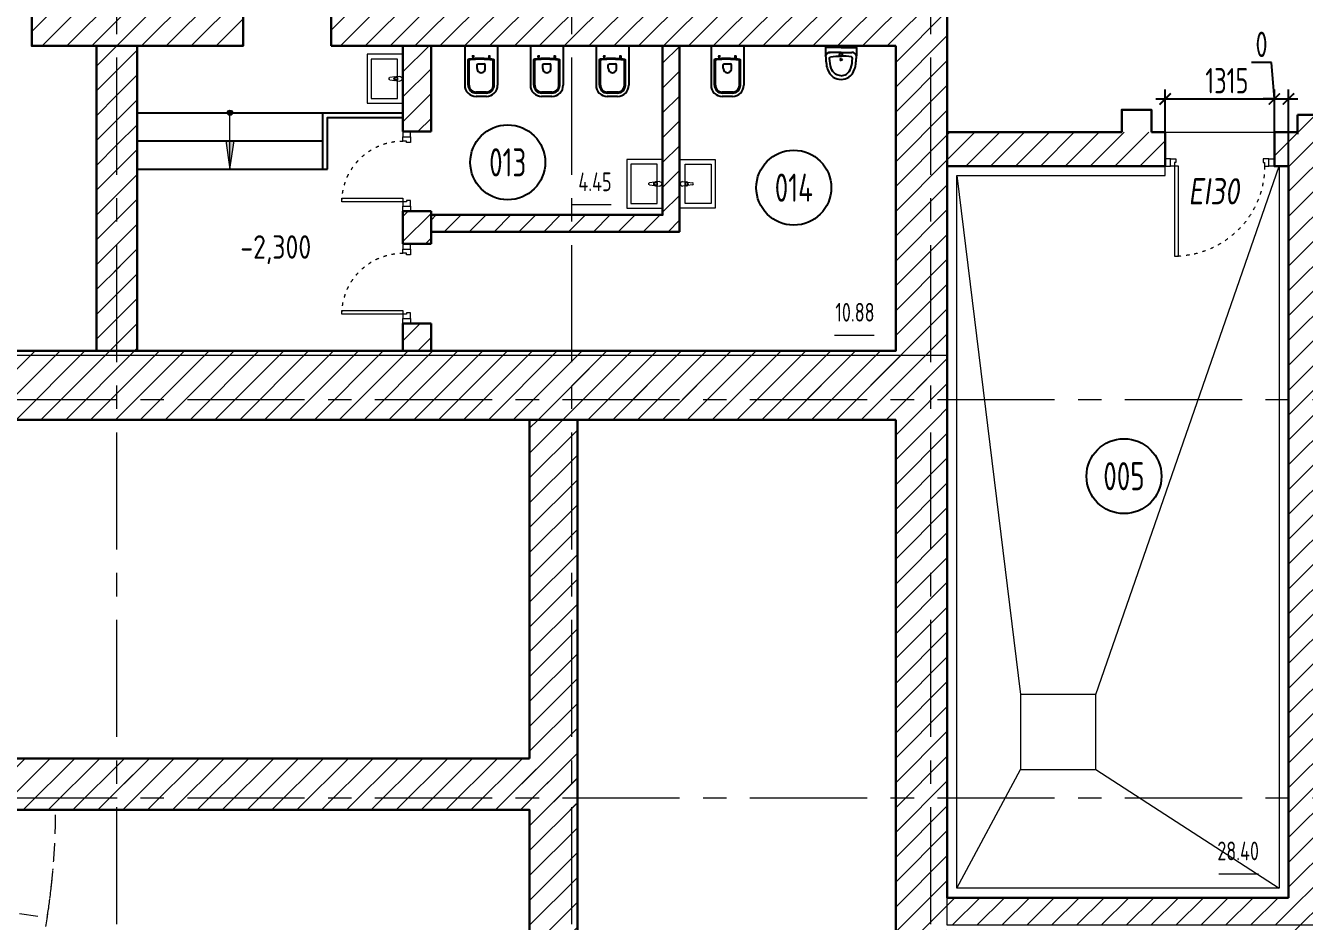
# Model space of a CAD drawing. Header units: millimetres. Extents: x -13407 to 93998, y -3954 to 109271.
# Drawn here: x 41710 to 55350, y 10219 to 19781 of the extents above; entities that cross this region are included whole.
import ezdxf
from ezdxf import colors
from ezdxf.entities.mleader import LeaderData, LeaderLine
from ezdxf.enums import TextEntityAlignment as Align
from ezdxf.math import Vec2, Vec3

# ---------------------------------------------------------------- set-up
doc = ezdxf.new("R2010")
doc.units = ezdxf.units.MM
for name, pattern in [('ACAD_ISO03W100', [30, 12, -18]), ('ADSK_Штриховая_ш2 п1', [3, 2, -1]), ('CENTER', [2, 1.25, -0.25, 0.25, -0.25])]:
    doc.linetypes.add(name, pattern=pattern)
for name, color, linetype, lineweight in [('1 этаж тонкие линии!', 250, 'Continuous', 0), ('_0', 250, 'Continuous', 9), ('_АР ТЕКСТ', 250, 'Continuous', 25), ('АР_Двери', 5, 'Continuous', 18), ('АР_Лестницы', 250, 'Continuous', 15), ('АР_Маркер экспликации', 239, 'Continuous', 13), ('АР_МосжилНии_Стены', 202, 'Continuous', 30), ('АР_Номер помещения', 1, 'Continuous', 25), ('АР_Оси', 193, 'Continuous', 9), ('АР_Отметки', 250, 'Continuous', 15), ('АР_Помещения_площадь', 19, 'Continuous', 9), ('АР_Размеры дверей', 15, 'Continuous', 0), ('АР_тонкая линия', 250, 'Continuous', 0), ('АР_Штриховка монолит', 250, 'Continuous', 9), ('Подвал', 250, 'Continuous', 30)]:
    doc.layers.add(name, color=color, linetype=linetype, lineweight=lineweight)
doc.layers.add('АР_ПБ_Двери', color=7, linetype='Continuous', lineweight=15, true_color=0xdb0000)
doc.layers.add('ТХ_сантехника', color=253, linetype='Continuous')
doc.styles.add('ISOCPEUR', font='isocpeur.ttf', dxfattribs={"width": 0.7})
doc.styles.get("Standard").update_dxf_attribs({"font": 'arial.ttf'})
doc.styles.add('Архитект', font='isocpeur.ttf', dxfattribs={"width": 0.8, "oblique": 8})
doc.dimstyles.new('R_100', dxfattribs={"dimtxt": 270, "dimasz": 120, "dimexe": 100, "dimexo": 0, "dimgap": 60, "dimtad": 1, "dimdec": 0, "dimrnd": 5, "dimzin": 0, "dimdsep": 46, "dimtxsty": 'ISOCPEUR', "dimblk": 'ARCHTICK', "dimcen": 0, "dimdle": 100, "dimclrd": 256, "dimclre": 256, "dimclrt": 256, "dimadec": 0, "dimazin": 0, "dimtfac": 2, "dimtdec": 0, "dimtofl": 0, "dimtmove": 1, "dimatfit": 3, "dimfxl": 1, "dimtvp": 3, "dimtolj": 1, "dimtzin": 0, "dimarcsym": 0})
pattern_1 = [(45, (331452.74, -55205.68), (-132.58252, 132.58252), [])]

# ---------------------------------------------------------------- blocks, each defined once
blk = doc.blocks.new('*U28')
blk.add_lwpolyline([(100, 80), (100, 1040), (140, 1040), (140, 80)], close=True)
for points in [[(0, 0), (0, 80), (55, 80), (55, 0), (0, 0)], [(55, 80), (55, 0), (115, 0), (115, 40), (100, 40), (100, 80), (55, 80)], [(1105, 80), (1105, 0), (1045, 0), (1045, 40), (1060, 40), (1060, 80), (1105, 80)], [(1160, 0), (1160, 80), (1105, 80), (1105, 0), (1160, 0)]]:
    blk.add_lwpolyline(points)
at = {"linetype": 'ACAD_ISO03W100', "ltscale": 3}
blk.add_arc((100, 80), 960, 0, 90, dxfattribs=at)
blk = doc.blocks.new('*U38')
at = {"layer": 'АР_Номер помещения', "color": 7}
blk.add_circle((-16009, 1351), 400, dxfattribs=at)
at = {"layer": 'АР_Помещения_площадь', "color": 7}
blk.add_line((-14575, -2895), (-14997, -2895), dxfattribs=at)
at = {"color": 7, "style": 'ISOCPEUR', "width": 0.7, "flags": 1}
blk.add_attdef('КАТЕГОРИЯ', (-499, -2092), '', height=250, dxfattribs=at)
at = {"layer": 'АР_Номер помещения', "color": 7, "style": 'ISOCPEUR', "width": 0.7}
blk.add_attdef('НОМЕР_ПОМЕЩЕНИЯ', text='', height=300, dxfattribs=at).set_placement((-16009, 1351), align=Align.MIDDLE_CENTER)
at = {"layer": 'АР_Помещения_площадь', "color": 7, "lineweight": 30, "width": 0.7, "flags": 104}
blk.add_attdef('ИМЯ_ПОМЕЩЕНИЯ', text='', height=100, dxfattribs=at).set_placement((158, 1217), align=Align.MIDDLE_CENTER)
at = {"layer": 'АР_Помещения_площадь', "color": 7, "style": 'ISOCPEUR', "width": 0.7}
blk.add_attdef('ПЛОЩАДЬ_ПОМЕЩЕНИЯ', text='', height=200, dxfattribs=at).set_placement((-14570, -2649), align=Align.MIDDLE_RIGHT)
blk = doc.blocks.new('*U39')
at = {"layer": 'АР_Номер помещения', "color": 7}
blk.add_circle((-5419, 417), 400, dxfattribs=at)
at = {"layer": 'АР_Помещения_площадь', "color": 7}
blk.add_line((-4562, -1159), (-4985, -1159), dxfattribs=at)
at = {"color": 7, "style": 'ISOCPEUR', "width": 0.7, "flags": 1}
blk.add_attdef('КАТЕГОРИЯ', (-499, -2092), '', height=250, dxfattribs=at)
at = {"layer": 'АР_Номер помещения', "color": 7, "style": 'ISOCPEUR', "width": 0.7}
blk.add_attdef('НОМЕР_ПОМЕЩЕНИЯ', text='', height=300, dxfattribs=at).set_placement((-5419, 417), align=Align.MIDDLE_CENTER)
at = {"layer": 'АР_Помещения_площадь', "color": 7, "lineweight": 30, "width": 0.7, "flags": 104}
blk.add_attdef('ИМЯ_ПОМЕЩЕНИЯ', text='', height=100, dxfattribs=at).set_placement((158, 1217), align=Align.MIDDLE_CENTER)
at = {"layer": 'АР_Помещения_площадь', "color": 7, "style": 'ISOCPEUR', "width": 0.7}
blk.add_attdef('ПЛОЩАДЬ_ПОМЕЩЕНИЯ', text='', height=200, dxfattribs=at).set_placement((-4558, -913), align=Align.MIDDLE_RIGHT)
blk = doc.blocks.new('*U40')
at = {"layer": 'АР_Номер помещения', "color": 7}
blk.add_circle((-8453, 2788), 400, dxfattribs=at)
at = {"layer": 'АР_Помещения_площадь', "color": 7}
blk.add_line((-7351, 2334), (-7773, 2334), dxfattribs=at)
at = {"color": 7, "style": 'ISOCPEUR', "width": 0.7, "flags": 1}
blk.add_attdef('КАТЕГОРИЯ', (-499, -2092), '', height=250, dxfattribs=at)
at = {"layer": 'АР_Номер помещения', "color": 7, "style": 'ISOCPEUR', "width": 0.7}
blk.add_attdef('НОМЕР_ПОМЕЩЕНИЯ', text='', height=300, dxfattribs=at).set_placement((-8453, 2788), align=Align.MIDDLE_CENTER)
at = {"layer": 'АР_Помещения_площадь', "color": 7, "style": 'ISOCPEUR', "width": 0.7}
blk.add_attdef('ПЛОЩАДЬ_ПОМЕЩЕНИЯ', text='', height=200, dxfattribs=at).set_placement((-7346, 2580), align=Align.MIDDLE_RIGHT)
at = {"layer": 'АР_Помещения_площадь', "color": 7, "lineweight": 30, "width": 0.7, "flags": 104}
blk.add_attdef('ИМЯ_ПОМЕЩЕНИЯ', text='', height=100, dxfattribs=at).set_placement((158, 1217), align=Align.MIDDLE_CENTER)
blk = doc.blocks.new('*U7')
h = blk.add_hatch(color=256)
h.dxf.hatch_style = 1
edge = h.paths.add_edge_path()
edge.add_arc((0, 0), 27.6, 359.64, 719.64)
h = blk.add_hatch(color=256)
h.dxf.hatch_style = 1
h.paths.add_polyline_path([(300, -44), (300, 44), (600, 0)])
blk.add_line((600, 0), (0, 0))
blk.add_lwpolyline([(300, 44), (300, -44), (600, 0), (300, 44)])
blk.add_circle((0, 0), 27.6)
blk = doc.blocks.new('*U42')
for points in [[(0, 0), (0, -80), (55, -80), (55, 0), (0, 0)], [(55, -80), (55, 0), (115, 0), (115, -40), (100, -40), (100, -80), (55, -80)], [(795, -80), (795, 0), (735, 0), (735, -40), (750, -40), (750, -80), (795, -80)], [(850, 0), (850, -80), (795, -80), (795, 0), (850, 0)]]:
    blk.add_lwpolyline(points)
blk.add_lwpolyline([(100, -80), (100, -730), (140, -730), (140, -80)], close=True)
at = {"linetype": 'ACAD_ISO03W100', "ltscale": 3}
blk.add_arc((100, -80), 650, 270, 0, dxfattribs=at)
blk = doc.blocks.new('_DotSmall')
at = {"color": 0, "linetype": 'ByBlock', "const_width": 0.5}
blk.add_lwpolyline([(-0.0625, 0, 1), (0.0625, 0, 1)], format="xyb", close=True, dxfattribs=at)
blk = doc.blocks.new('унитаз поликлиники')
for p, q in [((0, 175), (0, -175)), ((0, 175), (420, 175)), ((420, 139), (150, 139)), ((126, 87), (100, 87)), ((112, 73), (112, 100)), ((420, 129), (157, 129)), ((192, -34), (192, 34)), ((242, 44), (202, 44)), ((494, 57), (494, -57)), ((504, 55), (504, -55)), ((540, 55), (540, -55)), ((126, -87), (99, -86)), ((112, -73), (112, -100)), ((420, -129), (155, -129)), ((242, -44), (202, -44)), ((0, -175), (420, -175)), ((420, -139), (148, -139))]:
    blk.add_line(p, q)
for centre, radius, start, end in [((420, 55), 120, 0, 90), ((420, 55), 83.5, 359.8619, 90.3335), ((242, 0), 43.7, 270, 90), ((420, 55), 74, 0, 90), ((420, -55), 120, 270, 0), ((420, -55), 84, 270, 0), ((420, -55), 74, 270, 358.4018)]:
    blk.add_arc(centre, radius, start, end)
at = {"extrusion": (0, 0, -1)}
for centre, major_axis, ratio, start_param, end_param in [((150, 127), (-5.6, -10.5), 0.821373, 1.269211, 2.570669), ((112, 87), (3.55, 3.55), 1, 5.504025, 11.78721), ((1158, 0), (-731, -726), 0.993775, 0.659849, 0.910919), ((984, 0), (-23, -941), 0.89728, 1.422258, 1.677847), ((154, 120), (-5.61, -7.72), 0.798093, 1.232924, 2.686723), ((148, -127), (5.4, -10.4), 0.836443, 0.56114, 1.877577), ((155, -117), (5.3, -10.4), 0.842984, 0.549902, 1.8819), ((202, -33), (4.12, -9.49), 0.964797, 0.42926, 1.943413)]:
    blk.add_ellipse(centre, major_axis=major_axis, ratio=ratio, start_param=start_param, end_param=end_param, dxfattribs=at)
for centre, major_axis, ratio, start_param, end_param in [((202, 33), (4.12, 9.49), 0.964797, 0.42926, 1.943413), ((112, -87), (3.54, -3.55), 1, 5.504025, 11.78721)]:
    blk.add_ellipse(centre, major_axis=major_axis, ratio=ratio, start_param=start_param, end_param=end_param)
blk = doc.blocks.new('Из_буфера27431')
at = {"linetype": 'Continuous', "lineweight": 5}
for p, q in [((-139, 11), (-86, 18)), ((-139, 11), (-86, 18)), ((-76, 21), (-34, 25)), ((-76, 21), (-34, 25)), ((-59, 14), (-74, 14)), ((-59, 14), (-74, 14)), ((-59, -14), (-59, 14)), ((-59, -14), (-59, 14)), ((-86, -18), (-139, -11)), ((-86, -18), (-139, -11)), ((-34, -25), (-76, -21)), ((-34, -25), (-76, -21)), ((-74, -14), (-59, -14)), ((-74, -14), (-59, -14))]:
    blk.add_line(p, q, dxfattribs=at)
for points in [[(0, -260), (-380, -260), (-380, 260), (0, 260)], [(-59, -210), (-339, -210), (-339, 210), (-59, 210)], [(-59, -210), (-339, -210), (-339, 210), (-59, 210)]]:
    blk.add_lwpolyline(points, close=True, dxfattribs=at)
for centre, radius, start, end in [((-137, 0), 11.2, 97.1389, 262.8611), ((-137, 0), 11.2, 97.1389, 262.8611), ((-74, 0), 21.1, 122.771, 237.229), ((-74, 0), 21.1, 122.771, 237.229), ((-74, 0), 13.6, 90, 270), ((-74, 0), 13.6, 90, 270), ((-74, 0), 21.1, 95.1696, 122.771), ((-74, 0), 21.1, 95.1696, 122.771), ((-34, 0), 25, 270, 90), ((-34, 0), 25, 270, 90), ((-74, 0), 21.1, 237.229, 264.8304), ((-74, 0), 21.1, 237.229, 264.8304)]:
    blk.add_arc(centre, radius, start, end, dxfattribs=at)
blk = doc.blocks.new('Писуар')
for points in [[(0, 53), (116, 53, 0.328868), (164, 90, 0.066999), (145, 234, 0.172209), (82, 318, 0.143285), (0, 342, 0.143285), (-82, 318, 0.172209), (-145, 234, 0.066999), (-164, 90)], [(-58, 286, 0.137396), (-106, 222)], [(58, 286, -0.137396), (106, 222)], [(-164, 90, 0.328868), (-116, 53, 8)], [(0, 93, 0.419996), (-16, 77, 0.151492), (-11, 66), (0, 66)], [(0, 93, -0.419996), (16, 77, -0.151492), (11, 66), (0, 66)]]:
    blk.add_lwpolyline(points, format="xyb")
for points in [[(0, 0), (-164, 0), (-164, 90)], [(0, 53), (-116, 53)], [(0, 0), (164, 0), (164, 90)]]:
    blk.add_lwpolyline(points)
blk.add_lwpolyline([(-21, 0), (21, 0), (21, -16), (-21, -16)], close=True)
for centre, radius, start, end in [((0, 187), 115, 90, 120.5102), ((282, 110), 404, 163.8712, 178.9693), ((3, 912), 819, 262.0158, 269.8149)]:
    blk.add_arc(centre, radius, start, end)
at = {"extrusion": (0, 0, -1)}
for centre, radius, start, end in [((0, 187), 115, 90, 120.5102), ((282, 110), 404, 163.8712, 178.9693), ((3, 912), 819, 262.0158, 269.8149)]:
    blk.add_arc(centre, radius, start, end, dxfattribs=at)
for points in [[(-11, 132), (-11, 138), (-5, 138), (0, 138)], [(11, 132), (11, 138), (5, 138), (0, 138)], [(0, 122), (-5, 122), (-11, 127), (-11, 132)], [(0, 122), (5, 122), (11, 127), (11, 132)], [(164, 90), (159, 69), (138, 53), (116, 53)]]:
    blk.add_open_spline(points, degree=3)
for points, start_tangent, end_tangent in [([(-122, 117), (-111, 101)], (0.014037, -0.999901), (0.974129, -0.225992)), ([(122, 117), (111, 101)], (-0.014037, -0.999901), (-0.974129, -0.225992))]:
    blk.add_spline(points, degree=3, dxfattribs=dict(start_tangent=start_tangent, end_tangent=end_tangent))
blk = doc.blocks.new('_ArchTick')
at = {"color": 0, "linetype": 'ByBlock', "const_width": 0.15}
blk.add_lwpolyline([(-0.5, -0.5), (0.5, 0.5)], dxfattribs=at)
blk = doc.blocks.new('*D140')
at = {"layer": 'АР_Размеры дверей', "lineweight": -2, "ltscale": 100, "transparency": 16777216}
for p, q in [((53865, 18642), (53865, 19097)), ((55180, 18279), (55180, 19097)), ((53765, 18997), (55280, 18997))]:
    blk.add_line(p, q, dxfattribs=at)
at = {"layer": 'АР_Размеры дверей', "lineweight": -2, "ltscale": 100, "transparency": 16777216, "xscale": 120, "yscale": 120, "zscale": 120, "rotation": 180}
blk.add_blockref('_ArchTick', (53865, 18997), dxfattribs=at)
at = {"layer": 'АР_Размеры дверей', "lineweight": -2, "ltscale": 100, "transparency": 16777216, "xscale": 120, "yscale": 120, "zscale": 120}
blk.add_blockref('_ArchTick', (55180, 18997), dxfattribs=at)
at = {"layer": 'АР_Размеры дверей', "ltscale": 100, "transparency": 16777216, "insert": (54523, 19192), "char_height": 270, "attachment_point": 5, "style": 'ISOCPEUR'}
blk.add_mtext('\\A1;1315', dxfattribs=at)
blk = doc.blocks.new('*D141')
at = {"layer": 'АР_Размеры дверей', "lineweight": -2, "ltscale": 100, "transparency": 16777216}
for p, q in [((55000, 19385), (54786, 19385)), ((55030, 18997), (55000, 19385)), ((55030, 18642), (55030, 19097)), ((55030, 18279), (55030, 19097)), ((55030, 18997), (54910, 18997)), ((55030, 18997), (55150, 18997))]:
    blk.add_line(p, q, dxfattribs=at)
at = {"layer": 'АР_Размеры дверей', "lineweight": -2, "ltscale": 100, "transparency": 16777216, "xscale": 120, "yscale": 120, "zscale": 120}
blk.add_blockref('_ArchTick', (55030, 18997), dxfattribs=at)
at = {"layer": 'АР_Размеры дверей', "lineweight": -2, "ltscale": 100, "transparency": 16777216, "xscale": 120, "yscale": 120, "zscale": 120, "rotation": 180}
blk.add_blockref('_ArchTick', (55030, 18997), dxfattribs=at)
at = {"layer": 'АР_Размеры дверей', "ltscale": 100, "transparency": 16777216, "insert": (54893, 19580), "char_height": 270, "attachment_point": 5, "style": 'ISOCPEUR'}
blk.add_mtext('\\A1;0', dxfattribs=at)

msp = doc.modelspace()

# ---------------------------------------------------------------- hatches: boundary and pattern name
at = {"layer": 'АР_Штриховка монолит', "ltscale": 100}
h = msp.add_hatch(dxfattribs=at)
h.set_pattern_fill('ANSI31', color=256, scale=1500)
h.set_pattern_definition(pattern_1)
h.paths.add_polyline_path([(42685, 20502.2), (42399.5, 20502.2), (42399.5, 20143.1), (42685, 20143.1)])
h.paths.add_polyline_path([(42970.5, 20502.2), (42685, 20502.2), (42685, 20143.1), (42970.5, 20143.1)])
h.paths.add_polyline_path([(42685, 20143.1), (42295.2, 20143.1), (41775.5, 20143.1), (41775.5, 19960), (42685, 19960)])
h.paths.add_polyline_path([(42685, 19960), (41775.5, 19960), (41775.5, 19563.6), (42685, 19563.6)])
h.paths.add_polyline_path([(44029.3, 19960), (42685, 19960), (42685, 19563.6), (42796.4, 19563.6), (44029.3, 19563.6)])
h.paths.add_polyline_path([(44029.3, 20143.1), (42685, 20143.1), (42685, 19960), (44029.3, 19960)])
h.paths.add_polyline_path([(42685, 19563.6), (42466.1, 19563.6), (42466.1, 17151.6), (42683.5, 17151.6)])
h.paths.add_polyline_path([(42900.8, 19563.6), (42685, 19563.6), (42683.5, 17094.8), (42900.8, 17094.8)])
h.paths.add_polyline_path([(47535, 20143.1), (44969.3, 20143.1), (44969.3, 19960), (47535, 19960)])
h.paths.add_polyline_path([(47535, 19960), (44969.3, 19960), (44969.3, 19563.6), (47535, 19563.6)])
h.paths.add_polyline_path([(51365, 20203.6), (50990.4, 20203.6), (50990.4, 20143.1), (47535, 20143.1), (47535, 19960), (51365, 19960)])
h.paths.add_polyline_path([(51365, 19960), (47535, 19960), (47535, 19563.6), (50990.4, 19563.6), (50990.4, 16308.9), (47535, 16308.9), (47535, 15790), (51365, 15790)])
h.paths.add_polyline_path([(48510.1, 20547.2), (48093.2, 20547.2), (48093.2, 20143.1), (48510.1, 20143.1)])
h.paths.add_polyline_path([(51541.2, 19960), (51365, 19960), (51365, 15790), (51541.2, 15790)])
h.paths.add_polyline_path([(51541.2, 20203.6), (51365, 20203.6), (51365, 19960), (51541.2, 19960)])
h = msp.add_hatch(dxfattribs=at)
h.set_pattern_fill('ANSI31', color=256, scale=1500)
h.set_pattern_definition([(45, (334647.98, -63562.75), (-132.58252, 132.58252), [])])
h.paths.add_polyline_path([(46034.5, 19563.6), (45734.5, 19563.6)])
h.paths.add_polyline_path([(46034.5, 19563.6), (45734.5, 19563.6), (45734.5, 18648.4), (46034.5, 18648.4)])
h = msp.add_hatch(dxfattribs=at)
h.set_pattern_fill('ANSI31', color=256, scale=1500)
h.set_pattern_definition([(45, (346742.01, -55205.68), (-132.58252, 132.58252), [])])
h.paths.add_polyline_path([(48684.5, 19563.6), (48504.5, 19563.6), (48504.5, 17760.7), (47535, 17760.7), (47535, 17580.7), (48684.5, 17580.7)])
h.paths.add_polyline_path([(47535, 17760.7), (46034.5, 17760.7), (46034.5, 17580.7), (47535, 17580.7)])
h = msp.add_hatch(dxfattribs=at)
h.set_pattern_fill('ANSI31', color=256, scale=1500)
h.set_pattern_definition(pattern_1)
h.paths.add_polyline_path([(47595.1, 15574), (47085.1, 15574), (47085.1, 11959.4), (42685, 11959.4), (42685, 11540), (47595.1, 11540)])
h.paths.add_polyline_path([(51541.2, 15574), (47587.5, 15574), (50990.4, 15574), (50990.4, 11540), (51541.2, 11540)])
h.paths.add_polyline_path([(51365, 11540), (50990.4, 11540), (50990.4, 9510), (51365, 9510)])
h.paths.add_polyline_path([(51541.2, 9510), (50990.4, 9510), (50990.4, 6515.2), (51541.2, 6515.2)])
h.paths.add_polyline_path([(47535, 9510), (47085.1, 9510), (47085.1, 6005.2), (47535, 6005.2)])
h.paths.add_polyline_path([(47595.1, 11540), (42685, 11540), (42685, 11408.8), (47085.1, 11408.8), (47085.1, 9510), (47595.1, 9510)])
h.paths.add_polyline_path([(51365, 6250), (47535, 6250), (47535, 6005.2), (51365, 6005.2)])
h.paths.add_polyline_path([(51365, 6515.2), (47595.1, 6515.2), (47595.1, 9510), (47535, 9510), (47535, 6250), (51365, 6250)])
h.paths.add_polyline_path([(55515, 9510), (55179.8, 9510), (55179.8, 6515.2), (51365, 6515.2), (51365, 6250), (55515, 6250)])
h.paths.add_polyline_path([(55515, 6250), (51365, 6250), (51365, 6005.2), (55135.7, 6005.2), (55135.7, 3393.2), (55254.6, 3393.2), (55254.6, 3458.2), (55515, 3458.2)])
h.paths.add_polyline_path([(55515, 11540), (55179.8, 11540), (55179.8, 10473.1), (51541.2, 10473.1), (51541.2, 11540), (51365, 11540), (51365, 9510), (51541.2, 9510), (51541.2, 10178.8), (55179.8, 10178.8), (55179.8, 9510), (55515, 9510)])
h.paths.add_polyline_path([(60058, 10473.1), (55676.6, 10473.1), (55676.6, 11540), (55515, 11540), (55515, 9510), (55676.6, 9510), (55676.6, 10178.8), (60058, 10178.8)])
h.paths.add_polyline_path([(55515, 15790), (55179.8, 15790), (55179.8, 11540), (55515, 11540)])
h.paths.add_polyline_path([(55676.6, 15790), (55515, 15790), (55515, 11540), (55676.6, 11540)])
h.paths.add_polyline_path([(55676.6, 18826.8), (55275, 18826.8), (55275, 18641.6), (55030.3, 18641.6), (55030.3, 18279.4), (55179.8, 18279.4), (55179.8, 15790), (55676.5, 15790.1)])
h.paths.add_polyline_path([(53865.3, 18641.6), (51541.2, 18641.6), (51541.2, 18279.4), (53865.3, 18279.4)])
h.paths.add_polyline_path([(55921.5, 18641.6), (55676.6, 18641.6), (55676.6, 18281.1), (55921.5, 18281.1)])
h.paths.add_polyline_path([(62165, 10880.2), (61570.7, 10880.2), (61570.7, 9510), (62165, 9510)])
h.paths.add_polyline_path([(62165, 9510), (61570.7, 9510), (61570.7, 8553.4), (62165, 8552.9)])
h.paths.add_polyline_path([(68741.6, 9510), (68231.8, 9510), (68231.8, 8269.4), (68622.9, 8269.4), (68622.9, 8204.4), (68741.6, 8204.4)])
h.paths.add_polyline_path([(68741.6, 9814.3), (68415, 9814.3), (68415, 9510), (68741.6, 9510)])
h.paths.add_polyline_path([(58948.8, 18281.1), (58948.8, 18641.6), (57122.2, 18641.6), (57122.2, 18281.1)])
h.paths.add_polyline_path([(60149.5, 18641.6), (60149.5, 18281.1), (61575.5, 18281.1), (61575.5, 18641.6)])
h.paths.add_polyline_path([(65089.9, 9510), (65089.9, 9814.3), (62318.3, 9814.3), (62318.3, 10880.2), (62165, 10880.2), (62165, 9510)])
h.paths.add_polyline_path([(66789.9, 9814.4), (66789.9, 9304.4), (68415, 9304.3), (68415, 9814.3)])
h.paths.add_polyline_path([(65089.9, 9304.3), (65089.9, 9510), (62165, 9510), (62165, 8552.9), (62318.3, 8552.8), (62318.3, 9304.3)])
h.paths.add_polyline_path([(56817.4, 6250), (56817.4, 6790.8), (55671.6, 6790.8), (55671.6, 9510), (55515, 9510), (55515, 6250)])
h.paths.add_polyline_path([(57917.4, 6790.8), (57917.4, 6250), (62319.1, 6249.9), (62319.3, 7386), (61570.9, 7386.2), (61570.7, 6790.8)])
h.paths.add_polyline_path([(57917.4, 6250), (57917.4, 5851.3), (56817.4, 5851.3), (56817.4, 6250), (55515, 6250), (55515, 3458.2), (55676.6, 3458.2), (55676.6, 5851.3), (62318.4, 5851.2), (62318.4, 6249.9)])
h = msp.add_hatch(dxfattribs=at)
h.set_pattern_fill('ANSI31', color=256, scale=1500)
h.set_pattern_definition([(45, (334647.98, -65902.21), (-132.58252, 132.58252), [])])
h.paths.add_polyline_path([(46034.5, 17798.4), (45734.5, 17798.4), (45734.5, 17450.5), (46034.5, 17450.5)])
h.paths.add_polyline_path([(46034.5, 16600.5), (45734.5, 16600.5), (45734.5, 16308.9), (46034.5, 16308.9)])
h = msp.add_hatch(dxfattribs=at)
h.set_pattern_fill('ANSI31', color=256, scale=1500)
h.set_pattern_definition(pattern_1)
h.paths.add_polyline_path([(21114.3, 17406.8), (20534.6, 17406.8), (20534.6, 15790), (21120, 15790), (21120, 16309.1), (21114.3, 16309.1)])
h.paths.add_polyline_path([(21120, 15790), (20534.6, 15790), (20534.6, 6644.6), (15521.9, 6644.6), (15521.9, 6005.2), (21120, 6005.2)])
h.paths.add_polyline_path([(25575, 16309.1), (21120, 16309.1), (21120, 15790), (25575, 15790)])
h.paths.add_polyline_path([(25575, 15790), (21120, 15790), (21120, 6005.2), (21265.7, 6005.2), (21265.7, 11408.8), (47582.5, 11408.8), (47595.1, 11959.4), (21265.7, 11959.4), (21265.7, 15574), (25575, 15574)])
h.paths.add_polyline_path([(51541.2, 16309), (32493.8, 16309), (32493.8, 16309), (28853.4, 16309), (28856.5, 16309.1), (28862.5, 16309.1), (28845.5, 16309.1), (25575, 16309.1), (25575, 15790), (51541.2, 15790)])
h.paths.add_polyline_path([(28408.8, 16309.1), (28857.3, 16309.1)], flags=16)
h.paths.add_polyline_path([(51541.2, 15790), (25575, 15790), (25575, 15574), (51541.2, 15574)])
h = msp.add_hatch(dxfattribs=at)
h.set_pattern_fill('ANSI31', color=256, scale=1500)
h.set_pattern_definition(pattern_1)
h.paths.add_polyline_path([(42683.5, 17213.6), (42466.1, 17213.6), (42466.1, 16308.9), (42685, 16308.9)])
h.paths.add_polyline_path([(42900.8, 17213.6), (42683.5, 17213.6), (42685, 16308.9), (42900.8, 16308.9)])

# ---------------------------------------------------------------- linework, layer by layer
at = {"ltscale": 100}
for p, q in [((42900.8, 18849.4), (45734.5, 18849.4)), ((42900.8, 18549.4), (44880.1, 18549.4)), ((42900.8, 18249.4), (44930.1, 18249.4))]:
    msp.add_line(p, q, dxfattribs=at)
for points in [[(44880.1, 18249.4), (44880.1, 18849.4)], [(44930.1, 18249.4), (44930.1, 18799.4), (45734.5, 18799.4)]]:
    msp.add_lwpolyline(points, dxfattribs=at)
at = {"layer": '1 этаж тонкие линии!', "color": 7, "ltscale": 100, "transparency": 33554559}
msp.add_lwpolyline([(55079.8, 18279.4), (55079.8, 10573.1), (51641.2, 10573.1), (51641.2, 18179.4), (53865.3, 18179.4), (53865.3, 18319.4), (53865.3, 18319.4)], dxfattribs=at)
at = {"layer": '_0', "ltscale": 100}
msp.add_lwpolyline([(47595.1, 15574), (50990.4, 15574), (50990.4, 6515.2), (47595.1, 6515.2)], close=True, dxfattribs=at)
at = {"layer": 'АР_МосжилНии_Стены', "ltscale": 100}
for p, q in [((44969.3, 19563.6), (44969.3, 20143.1)), ((50990.4, 19563.6), (44969.3, 19563.6)), ((45734.5, 19563.6), (45734.5, 18648.4)), ((46034.5, 19563.6), (46034.5, 18648.4)), ((55671.6, 18826.8), (55275, 18826.8)), ((55275, 18826.8), (55275, 18621.3)), ((45734.5, 18648.4), (46034.5, 18648.4)), ((55179.8, 18279.4), (55179.8, 10473.1)), ((45734.5, 17798.4), (45734.5, 17450.5)), ((45734.5, 17798.4), (46034.5, 17798.4)), ((46034.5, 17798.4), (46034.5, 17450.5)), ((45734.5, 17450.5), (46034.5, 17450.5)), ((45734.5, 16600.5), (45734.5, 16308.9)), ((45734.5, 16600.5), (46034.5, 16600.5)), ((46034.5, 16600.5), (46034.5, 16308.9)), ((21265.7, 15574), (50990.4, 15574)), ((47595.1, 15574), (47085.1, 15574)), ((47085.1, 15574), (47085.1, 11959.4)), ((47595.1, 6515.2), (47595.1, 15574)), ((50990.4, 15574), (50990.4, 6515.2)), ((47085.1, 11959.4), (21265.7, 11959.4)), ((55179.8, 10473.1), (51541.2, 10473.1))]:
    msp.add_line(p, q, dxfattribs=at)
for points in [[(51541.2, 10473.1), (51541.2, 20203.6), (50990.4, 20203.6), (50990.4, 20143.1)], [(50990.4, 19563.6), (50990.4, 16308.9), (21114.3, 16309.1), (21114.3, 17406.8)], [(42466.1, 17206.6), (42466.1, 19563.6), (42900.8, 19563.6), (42900.8, 17215.1)], [(46034.5, 17580.7), (48684.5, 17580.7), (48684.5, 19563.6)], [(46034.5, 17760.7), (48504.5, 17760.7), (48504.5, 19563.6)], [(53718, 18641.6), (53718, 18881.6), (53401.5, 18881.6), (53401.5, 18641.6)], [(53718, 18641.6), (53865.3, 18641.6), (53865.3, 18279.4), (51541.2, 18279.4)], [(51541.2, 18641.6), (53401.5, 18641.6)], [(55179.8, 18279.4), (55030.3, 18279.4), (55030.3, 18641.6), (55275, 18641.6)], [(42900.8, 17213.6), (42900.8, 16308.9), (42466.1, 16308.9), (42466.1, 17213.6)], [(35750.4, 11408.8), (47085.1, 11408.8), (47085.1, 6005.2), (55135.7, 6005.2), (55135.7, 3393.2)]]:
    msp.add_lwpolyline(points, dxfattribs=at)
msp.add_lwpolyline([(41775.5, 20143.1), (44029.3, 20143.1), (44029.3, 19563.6), (41775.5, 19563.6)], close=True, dxfattribs=at)
at = {"layer": 'АР_Оси', "linetype": 'CENTER', "ltscale": 1000}
for p, q in [((42685, -1811.3), (42685, 32546.2)), ((47535, -1811.3), (47535, 32496.2)), ((51365, -1811.3), (51365, 32496.2)), ((-12563.8, 15790), (71033.4, 15790)), ((-12563.8, 11540), (71033.4, 11540))]:
    msp.add_line(p, q, dxfattribs=at)
at = {"layer": 'АР_тонкая линия', "ltscale": 500}
msp.add_line((53865.3, 18641.6), (55030.3, 18641.6), dxfattribs=at)
at = {"layer": 'АР_тонкая линия', "linetype": 'ADSK_Штриховая_ш2 п1', "ltscale": 100}
msp.add_line((41348.1, 10351.5), (41940.9, 10260), dxfattribs=at)
for start, end in [(351.22257, 359.81804), (196.26308, 355.13934)]:
    msp.add_arc((34342.8, 11433.2), 7688.1, start, end, dxfattribs=at)
at = {"layer": 'Подвал', "lineweight": 13, "ltscale": 500}
for p, q in [((53124.1, 12642.5), (55079.8, 18279.4)), ((51641.2, 18179.4), (52322.5, 12642.5)), ((51641.2, 10573.1), (52322.5, 11840.8)), ((53124.1, 11840.8), (55079.8, 10573.1))]:
    msp.add_line(p, q, dxfattribs=at)
msp.add_lwpolyline([(16761.8, 30962), (51158.5, 30962), (51158.5, 27997.2), (49782.2, 27997.2), (49782.2, 27065.6), (61575.5, 27065.6), (61570.7, 9118.3), (68131.8, 9204.3), (68131.8, 301), (55676.6, 201), (55676.6, 10178.8), (51541.2, 10178.8), (51541.2, 16261.2), (20534.6, 16261.2), (20534.6, 6644.6), (13397.6, 6644.6), (13369.1, 28025.4), (11889.8, 28025.4), (11889.8, 36090), (16769.8, 36090), (16761.8, 30962)], dxfattribs=at)
msp.add_lwpolyline([(52322.5, 11840.8), (53124.1, 11840.8), (53124.1, 12642.5), (52322.5, 12642.5)], close=True, dxfattribs=at)

# ---------------------------------------------------------------- block references
at = {"layer": 'АР_Двери', "xscale": -1}
for name, p, rotation in [('*U42', (45814.5, 17798.4), 270), ('*U28', (53865.3, 18359.4), 180), ('*U42', (45814.5, 16600.5), 270)]:
    msp.add_blockref(name, p, dxfattribs=dict(at, rotation=rotation))
at = {"layer": 'АР_Лестницы', "ltscale": 75, "rotation": 270}
msp.add_blockref('*U7', (43890.4, 18849.4), dxfattribs=at)
at = {"layer": 'АР_Маркер экспликации', "color": 7}
ref = msp.add_blockref('*U40', (55305.9, 15532.8), dxfattribs=at)
ref.add_attrib('НОМЕР_ПОМЕЩЕНИЯ', '013', dxfattribs={"layer": 'АР_Номер помещения', "color": 7, "height": 300, "style": 'ISOCPEUR', "width": 0.7}).set_placement((46852.5, 18320.8), align=Align.MIDDLE_CENTER)
ref.add_attrib('ПЛОЩАДЬ_ПОМЕЩЕНИЯ', '4.45', dxfattribs={"layer": 'АР_Помещения_площадь', "color": 7, "height": 200, "style": 'ISOCPEUR', "width": 0.7}).set_placement((47959.9, 18113.3), align=Align.MIDDLE_RIGHT)
ref = msp.add_blockref('*U39', (55322.9, 17633.3), dxfattribs=at)
ref.add_attrib('НОМЕР_ПОМЕЩЕНИЯ', '014', dxfattribs={"layer": 'АР_Номер помещения', "color": 7, "height": 300, "style": 'ISOCPEUR', "width": 0.7}).set_placement((49904, 18050.3), align=Align.MIDDLE_CENTER)
ref.add_attrib('ПЛОЩАДЬ_ПОМЕЩЕНИЯ', '10.88', dxfattribs={"layer": 'АР_Помещения_площадь', "color": 7, "height": 200, "style": 'ISOCPEUR', "width": 0.7}).set_placement((50765.4, 16720.8), align=Align.MIDDLE_RIGHT)
ref = msp.add_blockref('*U38', (69434.7, 13620.5), dxfattribs=at)
ref.add_attrib('НОМЕР_ПОМЕЩЕНИЯ', '005', dxfattribs={"layer": 'АР_Номер помещения', "color": 7, "height": 300, "style": 'ISOCPEUR', "width": 0.7}).set_placement((53425.2, 14971.4), align=Align.MIDDLE_CENTER)
ref.add_attrib('ПЛОЩАДЬ_ПОМЕЩЕНИЯ', '28.40', dxfattribs={"layer": 'АР_Помещения_площадь', "color": 7, "height": 200, "style": 'ISOCPEUR', "width": 0.7}).set_placement((54865.1, 10971.6), align=Align.MIDDLE_RIGHT)
at = {"layer": 'ТХ_сантехника', "rotation": 270}
for p in [(46569.5, 19563.6), (47269.5, 19563.6), (47969.5, 19563.6), (49196, 19563.6)]:
    msp.add_blockref('унитаз поликлиники', p, dxfattribs=at)
at = {"layer": 'ТХ_сантехника', "ltscale": 100}
for name, p, rotation in [('Писуар', (50407.5, 19547.7), 180.0015666875582), ('Из_буфера27431', (48684.5, 18090.8), 180)]:
    msp.add_blockref(name, p, dxfattribs=dict(at, rotation=rotation))
at = {"layer": 'ТХ_сантехника', "ltscale": 100, "xscale": -1, "rotation": 180}
for p in [(45734.5, 19213.8), (48504.5, 18090.8)]:
    msp.add_blockref('Из_буфера27431', p, dxfattribs=at)

# ---------------------------------------------------------------- texts
at = {"layer": 'АР_ПБ_Двери', "lineweight": 35, "style": 'Архитект', "oblique": 8, "width": 0.8}
msp.add_text('EI30', height=280, dxfattribs=at).set_placement((54112.2, 17872.1))

# ---------------------------------------------------------------- dimensions: what is measured, and where the dimension line sits
at = {"layer": 'АР_Размеры дверей', "ltscale": 100}
dim = msp.add_linear_dim(base=(55030.3214719, 18996.992351), p1=(55030.3214719, 18641.5846991), p2=(55030.3214719, 18279.3516403), dimstyle='R_100', override={"dimpost": '\\X', "dimfxl": 2.5, "dimarcsym": 2}, dxfattribs=at)
dim.commit()
dim.dimension.update_dxf_attribs({"geometry": '*D141', "text_midpoint": (54940.235327, 19384.7885375), "dimtype": 160})
dim = msp.add_linear_dim(base=(55179.7615, 18996.9924), p1=(53865.2856, 18641.5847), p2=(55179.7615, 18279.3516), dimstyle='R_100', override={"dimpost": '\\X', "dimfxl": 2.5, "dimarcsym": 2}, dxfattribs=at)
dim.commit()
dim.dimension.update_dxf_attribs({"geometry": '*D140', "text_midpoint": (54522.5236, 19191.9924)})

# ---------------------------------------------------------------- leaders
at = {"layer": '_АР ТЕКСТ'}
ml = msp.add_multileader_mtext('Standard', dxfattribs=at)
ml.set_content('{\\W0.8;-2,550}', color=256, style='ISOCPEUR')
ml.set_leader_properties(color=256, linetype='Continuous', lineweight=-1)
ml.set_arrow_properties(name='DOTSMALL')
ml.build(insert=Vec2(0, 0))
ml.multileader.update_dxf_attribs({"has_text_frame": 1, "text_left_attachment_type": 4, "text_right_attachment_type": 4, "dogleg_length": 100, "arrow_head_size": 180})
ctx = ml.context
ctx.base_point, ctx.char_height, ctx.arrow_head_size, ctx.landing_gap_size, ctx.plane_origin = Vec3(43966.2, 68737.6, -2), 250, 180, 50, Vec3(44446.5, 66493.6, -2)
ctx.left_attachment, ctx.right_attachment = 4, 4
notes = []
notes.append((ctx, [(0, (0, 0, 0), (0, 0), (1, 0), 1, [])]))
ctx.mtext.insert, ctx.mtext.width, ctx.mtext.defined_height, ctx.mtext.line_spacing_style, ctx.mtext.flow_direction = Vec3(44016.2, 69070.9, -2), 801.086, 330.7, 2, 5
at = {"layer": 'АР_Отметки'}
ml = msp.add_multileader_mtext('Standard', dxfattribs=at)
ml.set_content('{\\W0.8;-2,250}', color=256, style='ISOCPEUR')
ml.set_leader_properties(color=256, linetype='Continuous', lineweight=-1)
ml.set_arrow_properties(name='DOTSMALL')
ml.build(insert=Vec2(0, 0))
ml.multileader.update_dxf_attribs({"has_text_frame": 1, "text_left_attachment_type": 4, "text_right_attachment_type": 4, "dogleg_length": 100, "arrow_head_size": 180})
ctx = ml.context
ctx.base_point, ctx.char_height, ctx.arrow_head_size, ctx.landing_gap_size, ctx.plane_origin = Vec3(49967.9, 72951.3), 250, 180, 50, Vec3(49886.5, 71673.2)
ctx.left_attachment, ctx.right_attachment = 4, 4
notes.append((ctx, [(0, (0, 0, 0), (0, 0), (1, 0), 1, [])]))
ctx.mtext.insert, ctx.mtext.width, ctx.mtext.defined_height, ctx.mtext.line_spacing_style, ctx.mtext.flow_direction = Vec3(50017.9, 73284.6), 769.989, 343.9, 2, 5
ml = msp.add_multileader_mtext('Standard', dxfattribs=at)
ml.set_content('{\\W0.8;-2,250}', color=256, style='ISOCPEUR')
ml.set_leader_properties(color=256, linetype='Continuous', lineweight=-1)
ml.set_arrow_properties(name='DOTSMALL')
ml.build(insert=Vec2(0, 0))
ml.multileader.update_dxf_attribs({"has_text_frame": 1, "text_left_attachment_type": 4, "text_right_attachment_type": 4, "dogleg_length": 100, "arrow_head_size": 180})
ctx = ml.context
ctx.base_point, ctx.char_height, ctx.arrow_head_size, ctx.landing_gap_size, ctx.plane_origin = Vec3(48436.2, 65061.4, 0), 250, 180, 50, Vec3(43777.7, 61209.1, 0)
ctx.left_attachment, ctx.right_attachment = 4, 4
notes.append((ctx, [(0, (0, 0, 0), (0, 0), (1, 0), 1, [])]))
ctx.mtext.insert, ctx.mtext.width, ctx.mtext.defined_height, ctx.mtext.line_spacing_style, ctx.mtext.flow_direction = Vec3(48486.2, 65394.7, 0), 769.989, 343.9, 2, 5
ml = msp.add_multileader_mtext('Standard', dxfattribs=at)
ml.set_content('{\\W0.8;-2,650}', color=256, style='ISOCPEUR')
ml.set_leader_properties(color=256, linetype='Continuous', lineweight=-1)
ml.set_arrow_properties(name='DOTSMALL')
ml.build(insert=Vec2(0, 0))
ml.multileader.update_dxf_attribs({"has_text_frame": 1, "text_left_attachment_type": 4, "text_right_attachment_type": 4, "dogleg_length": 100, "arrow_head_size": 180})
ctx = ml.context
ctx.base_point, ctx.char_height, ctx.arrow_head_size, ctx.landing_gap_size, ctx.plane_origin = Vec3(44407, 58564.7), 250, 180, 50, Vec3(44405.8, 57297.2)
ctx.left_attachment, ctx.right_attachment = 4, 4
notes.append((ctx, [(0, (0, 0, 0), (0, 0), (1, 0), 1, [])]))
ctx.mtext.insert, ctx.mtext.width, ctx.mtext.defined_height, ctx.mtext.line_spacing_style, ctx.mtext.flow_direction = Vec3(44457, 58898.1), 881.186, 431, 2, 5
ml = msp.add_multileader_mtext('Standard', dxfattribs=at)
ml.set_content('{\\W0.8;-2,550}', color=256, style='ISOCPEUR')
ml.set_leader_properties(color=256, linetype='Continuous', lineweight=-1)
ml.set_arrow_properties(name='DOTSMALL')
ml.build(insert=Vec2(0, 0))
ml.multileader.update_dxf_attribs({"has_text_frame": 1, "text_left_attachment_type": 4, "text_right_attachment_type": 4, "dogleg_length": 100, "arrow_head_size": 180})
ctx = ml.context
ctx.base_point, ctx.char_height, ctx.arrow_head_size, ctx.landing_gap_size, ctx.plane_origin = Vec3(41519.9, 29329.6), 250, 180, 50, Vec3(37227.3, 28205.4)
ctx.left_attachment, ctx.right_attachment = 4, 4
notes.append((ctx, [(0, (0, 0, 0), (0, 0), (1, 0), 1, [])]))
ctx.mtext.insert, ctx.mtext.width, ctx.mtext.line_spacing_style, ctx.mtext.flow_direction = Vec3(41569.9, 29663), 852.697, 2, 5
ml = msp.add_multileader_mtext('Standard', dxfattribs=at)
ml.set_content('Л.1п', color=256, style='ISOCPEUR')
ml.set_leader_properties(color=256, linetype='Continuous', lineweight=-1)
ml.set_arrow_properties(name='DOTSMALL')
ml.build(insert=Vec2(0, 0))
ml.multileader.update_dxf_attribs({"has_text_frame": 1, "text_left_attachment_type": 4, "text_right_attachment_type": 4, "dogleg_length": 100, "arrow_head_size": 180})
ctx = ml.context
ctx.base_point, ctx.char_height, ctx.arrow_head_size, ctx.landing_gap_size, ctx.plane_origin = Vec3(54327.7, 24801.8, 0), 250, 180, 50, Vec3(41095.3, 12373.5, 0)
ctx.left_attachment, ctx.right_attachment = 4, 4
notes.append((ctx, [(0, (0, 0, 0), (0, 0), (1, 0), 1, [])]))
ctx.mtext.insert, ctx.mtext.width, ctx.mtext.line_spacing_style, ctx.mtext.flow_direction = Vec3(54377.7, 25135.1, 0), 852.697, 2, 5
ml = msp.add_multileader_mtext('Standard', dxfattribs=at)
ml.set_content('{\\W0.8;-2,850}', color=256, style='ISOCPEUR')
ml.set_leader_properties(color=256, linetype='Continuous', lineweight=-1)
ml.set_arrow_properties(name='DOTSMALL')
ml.build(insert=Vec2(0, 0))
ml.multileader.update_dxf_attribs({"has_text_frame": 1, "text_left_attachment_type": 4, "text_right_attachment_type": 4, "dogleg_length": 100, "arrow_head_size": 180})
ctx = ml.context
ctx.base_point, ctx.char_height, ctx.arrow_head_size, ctx.landing_gap_size, ctx.plane_origin = Vec3(53930.6, 20345.3), 250, 180, 50, Vec3(53849.2, 19411)
ctx.left_attachment, ctx.right_attachment = 4, 4
notes.append((ctx, [(0, (0, 0, 0), (0, 0), (1, 0), 1, [])]))
ctx.mtext.insert, ctx.mtext.width, ctx.mtext.defined_height, ctx.mtext.line_spacing_style, ctx.mtext.flow_direction = Vec3(53980.6, 20678.6), 769.989, 343.9, 2, 5
ml = msp.add_multileader_mtext('Standard', dxfattribs=at)
ml.set_content('{\\W0.8;-2,300}', color=256, style='ISOCPEUR')
ml.set_leader_properties(color=256, linetype='Continuous', lineweight=-1)
ml.set_arrow_properties(name='DOTSMALL')
ml.build(insert=Vec2(0, 0))
ml.multileader.update_dxf_attribs({"has_text_frame": 1, "text_left_attachment_type": 4, "text_right_attachment_type": 4, "dogleg_length": 100, "arrow_head_size": 180})
ctx = ml.context
ctx.base_point, ctx.char_height, ctx.arrow_head_size, ctx.landing_gap_size, ctx.plane_origin = Vec3(43950.7, 17209.3, 0), 250, 180, 50, Vec3(43869.3, 15931.1, 0)
ctx.left_attachment, ctx.right_attachment = 4, 4
notes.append((ctx, [(0, (0, 0, 0), (0, 0), (1, 0), 1, [])]))
ctx.mtext.insert, ctx.mtext.width, ctx.mtext.defined_height, ctx.mtext.line_spacing_style, ctx.mtext.flow_direction = Vec3(44000.7, 17542.6, 0), 769.989, 343.9, 2, 5
ml = msp.add_multileader_mtext('Standard', dxfattribs=at)
ml.set_content('{\\W0.8;-2,300}', color=256, style='ISOCPEUR')
ml.set_leader_properties(color=256, linetype='Continuous', lineweight=-1)
ml.set_arrow_properties(name='DOTSMALL')
ml.build(insert=Vec2(0, 0))
ml.multileader.update_dxf_attribs({"has_text_frame": 1, "text_left_attachment_type": 4, "text_right_attachment_type": 4, "dogleg_length": 100, "arrow_head_size": 180})
ctx = ml.context
ctx.base_point, ctx.char_height, ctx.arrow_head_size, ctx.landing_gap_size, ctx.plane_origin = Vec3(43950.7, 17209.3, 0), 250, 180, 50, Vec3(43869.3, 15931.1, 0)
ctx.left_attachment, ctx.right_attachment = 4, 4
notes.append((ctx, [(0, (0, 0, 0), (0, 0), (1, 0), 1, [])]))
ctx.mtext.insert, ctx.mtext.width, ctx.mtext.defined_height, ctx.mtext.line_spacing_style, ctx.mtext.flow_direction = Vec3(44000.7, 17542.6, 0), 769.989, 343.9, 2, 5
ml = msp.add_multileader_mtext('Standard', dxfattribs=at)
ml.set_content('{\\W0.8;-2,950}', color=256, style='ISOCPEUR')
ml.set_leader_properties(color=256, linetype='Continuous', lineweight=-1)
ml.set_arrow_properties(name='DOTSMALL')
ml.build(insert=Vec2(0, 0))
ml.multileader.update_dxf_attribs({"has_text_frame": 1, "text_left_attachment_type": 4, "text_right_attachment_type": 4, "dogleg_length": 100, "arrow_head_size": 180})
ctx = ml.context
ctx.base_point, ctx.char_height, ctx.arrow_head_size, ctx.landing_gap_size, ctx.plane_origin = Vec3(62921.6, 10283.7), 250, 180, 50, Vec3(62840.2, 9005.6)
ctx.left_attachment, ctx.right_attachment = 4, 4
notes.append((ctx, [(0, (0, 0, 0), (0, 0), (1, 0), 1, [])]))
ctx.mtext.insert, ctx.mtext.width, ctx.mtext.defined_height, ctx.mtext.line_spacing_style, ctx.mtext.flow_direction = Vec3(62971.6, 10617), 769.989, 343.9, 2, 5
for ctx, leaders in notes:
    for number, flags, end, landing, length, lines in leaders:
        leader = LeaderData()
        leader.index, (leader.has_last_leader_line, leader.has_dogleg_vector, leader.attachment_direction) = number, flags
        leader.last_leader_point, leader.dogleg_vector, leader.dogleg_length = Vec3(end), Vec3(landing), length
        for number, points, colour, breaks in lines:
            line = LeaderLine()
            line.index, line.vertices, line.color, line.breaks = number, Vec3.list(points), colors.encode_raw_color(colour), breaks
            leader.lines.append(line)
        ctx.leaders.append(leader)

doc.saveas('drawing.dxf')
